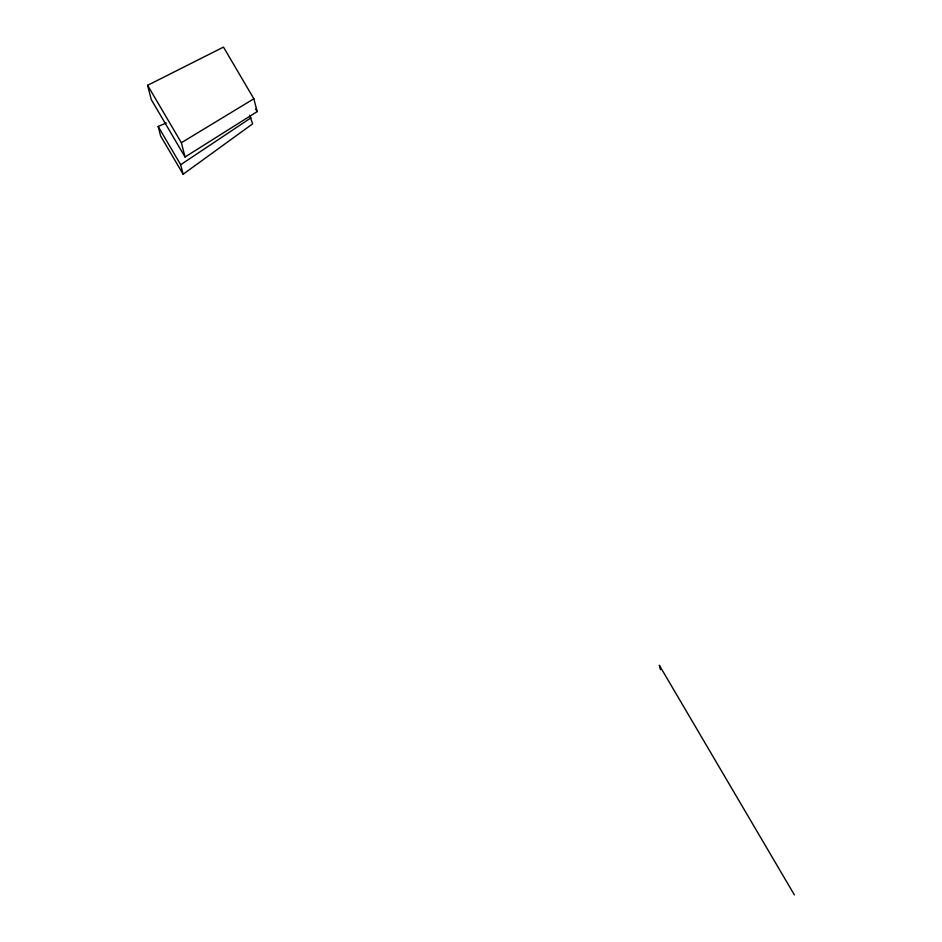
<?xml version="1.0" encoding="UTF-8"?>
<svg xmlns="http://www.w3.org/2000/svg" width="942" height="942" viewBox="0 0 942 942"><rect width="100%" height="100%" fill="white"/><g stroke="black" fill="none" stroke-linecap="round" stroke-linejoin="round"><path stroke-width="1.41" d="M166.287 123.013L158.162 126.452L160.611 135.966L183.125 174.235L252.633 123.861L249.63 115.313M183.125 174.235L180.676 164.72L251.078 117.762M185.044 157.008L257.166 111.615L253.857 98.769L223.478 47.1L147.611 85.322L151.273 99.593L185.044 157.008L181.37 142.737L147.611 85.322M181.37 142.737L253.857 98.769M794.389 894.9L659.329 665.252L660.472 669.715M255.682 109.095L257.166 111.615M158.162 126.452L180.676 164.72"/></g></svg>
